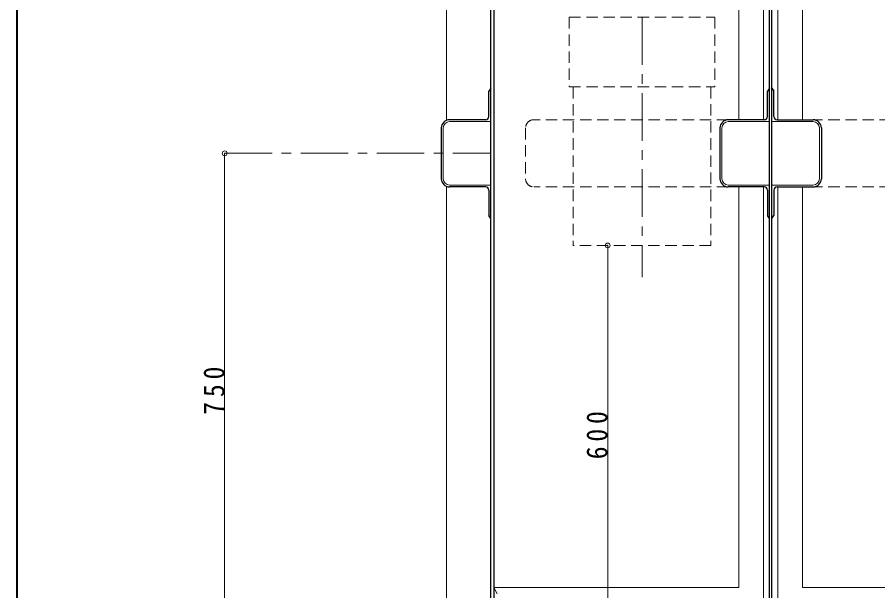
# Model space of a CAD drawing. Units: millimetres at full size, sheet at 1:15. Extents: x -3100 to 2975, y -2083 to 2132.
# Drawn here: x -3100 to -1741, y -1555 to -650 of the extents above; entities that cross this region are included whole.
import ezdxf

# ---------------------------------------------------------------- set-up
doc = ezdxf.new("R2010")
doc.units = ezdxf.units.MM
doc.header["$LTSCALE"] = 15
doc.header["$PDMODE"] = 32
doc.header["$PDSIZE"] = 7.5
doc.linetypes.add('CHAIN1', pattern=[8, 5, -1, 1, -1])
doc.linetypes.add('DASHED1', pattern=[1.8, 1.2, -0.6])
doc.layers.add('0-0____1', color=7, linetype='Continuous', lineweight=18)
doc.styles.add('ＭＳ ゴシック', font='')
doc.styles.get('ＭＳ ゴシック').set_extended_font_data('MS Gothic')

msp = doc.modelspace()

# ---------------------------------------------------------------- linework, layer by layer
at = {"layer": '0-0____1', "color": 1, "lineweight": 40}
msp.add_line((-3099.94, -2082.52), (-3099.94, 2132.48), dxfattribs=at)
at = {"layer": '0-0____1', "color": 4, "lineweight": 9}
for p, q in [((-1960.44, -811.77), (-1960.44, -115.02)), ((-1860.44, -811.77), (-1860.44, -115.02)), ((-2422.44, -478.52), (-2422.44, -812.77)), ((-2772.44, -864.77), (-2772.44, -1614.77)), ((-2422.44, -916.77), (-2422.44, -1605.02)), ((-1960.44, -1550.02), (-1960.44, -917.77)), ((-1860.44, -1550.02), (-1860.44, -917.77)), ((-2167.77, -1010.02), (-2167.77, -1610.02)), ((-2347.44, -1550.02), (-1960.44, -1550.02)), ((-1860.44, -1550.02), (-1460.44, -1550.02))]:
    msp.add_line(p, q, dxfattribs=at)
at = {"layer": '0-0____1'}
for p, q in [((-1921.94, -115.02), (-1921.94, -811.77)), ((-1898.94, -119.02), (-1898.94, -811.77)), ((-2417.44, -814.77), (-2352.44, -814.77)), ((-1977.44, -814.77), (-1912.44, -814.77)), ((-1843.44, -814.77), (-1908.44, -814.77)), ((-2427.44, -904.77), (-2427.44, -824.77)), ((-1987.44, -904.77), (-1987.44, -824.77)), ((-1833.44, -904.77), (-1833.44, -824.77)), ((-2417.44, -914.77), (-2352.44, -914.77)), ((-1977.44, -914.77), (-1912.44, -914.77)), ((-1921.94, -917.77), (-1921.94, -1610.02)), ((-1843.44, -914.77), (-1908.44, -914.77)), ((-1898.94, -917.77), (-1898.94, -1610.02)), ((-2342.44, -1560.02), (-2347.44, -1550.02))]:
    msp.add_line(p, q, dxfattribs=at)
at = {"layer": '0-0____1', "color": 5, "lineweight": 25}
for p, q in [((-1912.44, -1610.02), (-1912.44, -120.02)), ((-1908.44, -1610.02), (-1908.44, -124.02)), ((-2352.44, -1600.02), (-2352.44, -478.52)), ((-2347.44, -478.52), (-2347.44, -1610.02)), ((-2352.44, -761.77), (-2355.44, -766.77)), ((-2355.44, -806.77), (-2355.44, -766.77)), ((-1912.44, -761.77), (-1915.44, -766.77)), ((-1915.44, -806.77), (-1915.44, -766.77)), ((-1908.44, -761.77), (-1905.44, -766.77)), ((-1905.44, -806.77), (-1905.44, -766.77)), ((-2360.44, -811.77), (-2417.44, -811.77)), ((-1920.44, -811.77), (-1977.44, -811.77)), ((-1900.44, -811.77), (-1843.44, -811.77)), ((-2430.44, -824.77), (-2430.44, -904.77)), ((-1990.44, -824.77), (-1990.44, -904.77)), ((-1830.44, -824.77), (-1830.44, -904.77)), ((-2360.44, -917.77), (-2417.44, -917.77)), ((-2355.44, -922.77), (-2355.44, -962.77)), ((-1920.44, -917.77), (-1977.44, -917.77)), ((-1915.44, -922.77), (-1915.44, -962.77)), ((-1905.44, -922.77), (-1905.44, -962.77)), ((-1900.44, -917.77), (-1843.44, -917.77)), ((-2352.44, -967.77), (-2355.44, -962.77)), ((-1912.44, -967.77), (-1915.44, -962.77)), ((-1908.44, -967.77), (-1905.44, -962.77))]:
    msp.add_line(p, q, dxfattribs=at)
at = {"layer": '0-0____1', "color": 4, "linetype": 'DASHED1', "lineweight": 9}
for p, q in [((-2228.44, -650.02), (-1998.44, -650.02)), ((-1998.44, -650.02), (-1998.44, -760.02)), ((-2222.09, -760.02), (-2222.09, -1010.02)), ((-2004.79, -760.02), (-2004.79, -1010.02)), ((-1977.44, -811.77), (-2284.44, -811.77)), ((-1477.44, -811.77), (-1843.44, -811.77)), ((-2297.44, -824.77), (-2297.44, -904.77)), ((-1977.44, -917.77), (-2284.44, -917.77)), ((-1477.44, -917.77), (-1843.44, -917.77)), ((-2004.79, -1010.02), (-2222.09, -1010.02))]:
    msp.add_line(p, q, dxfattribs=at)
at = {"layer": '0-0____1', "color": 4, "linetype": 'CHAIN1', "lineweight": 9}
for p, q in [((-2113.44, -650.02), (-2113.44, -1060.02)), ((-2772.44, -864.77), (-2352.44, -864.77))]:
    msp.add_line(p, q, dxfattribs=at)
at = {"layer": '0-0____1', "color": 4, "linetype": 'DASHED1', "lineweight": 9}
msp.add_lwpolyline([(-2228.44, -650.02), (-2228.44, -760.02), (-1998.44, -760.02)], dxfattribs=at)
at = {"layer": '0-0____1', "color": 5, "lineweight": 25}
for centre, radius, start, end in [((-2417.44, -824.77), 13, 90, 180), ((-2360.44, -806.77), 5, 270, 0), ((-1977.44, -824.77), 13, 90, 180), ((-1920.44, -806.77), 5, 270, 0), ((-1900.44, -806.77), 5, 180, 270), ((-1843.44, -824.77), 13, 0, 90), ((-2417.44, -904.77), 13, 180, 270), ((-1977.44, -904.77), 13, 180, 270), ((-1843.44, -904.77), 13, 270, 0), ((-2360.44, -922.77), 5, 0, 90), ((-1920.44, -922.77), 5, 0, 90), ((-1900.44, -922.77), 5, 90, 180)]:
    msp.add_arc(centre, radius, start, end, dxfattribs=at)
at = {"layer": '0-0____1'}
for centre, start, end in [((-2417.44, -824.77), 90, 180), ((-1977.44, -824.77), 90, 180), ((-1843.44, -824.77), 0, 90), ((-2417.44, -904.77), 180, 270), ((-1977.44, -904.77), 180, 270), ((-1843.44, -904.77), 270, 0)]:
    msp.add_arc(centre, 10, start, end, dxfattribs=at)
at = {"layer": '0-0____1', "color": 4, "linetype": 'DASHED1', "lineweight": 9}
for centre, start, end in [((-2284.44, -824.77), 90, 180), ((-2284.44, -904.77), 180, 270)]:
    msp.add_arc(centre, 13, start, end, dxfattribs=at)
at = {"layer": '0-0____1', "color": 4}
for p in [(-2772.44, -864.77), (-2167.77, -1010.02)]:
    msp.add_point(p, dxfattribs=at)

# ---------------------------------------------------------------- texts
at = {"layer": '0-0____1', "char_height": 32.99, "attachment_point": 7, "rotation": 90, "style": 'ＭＳ ゴシック'}
for s, insert in [('\\T1.38;\\W0.9;750', (-2772.44, -1277.27)), ('\\T1.38;\\W0.9;600', (-2167.77, -1347.52))]:
    msp.add_mtext(s, dxfattribs=dict(at, insert=insert))

doc.saveas('drawing.dxf')
